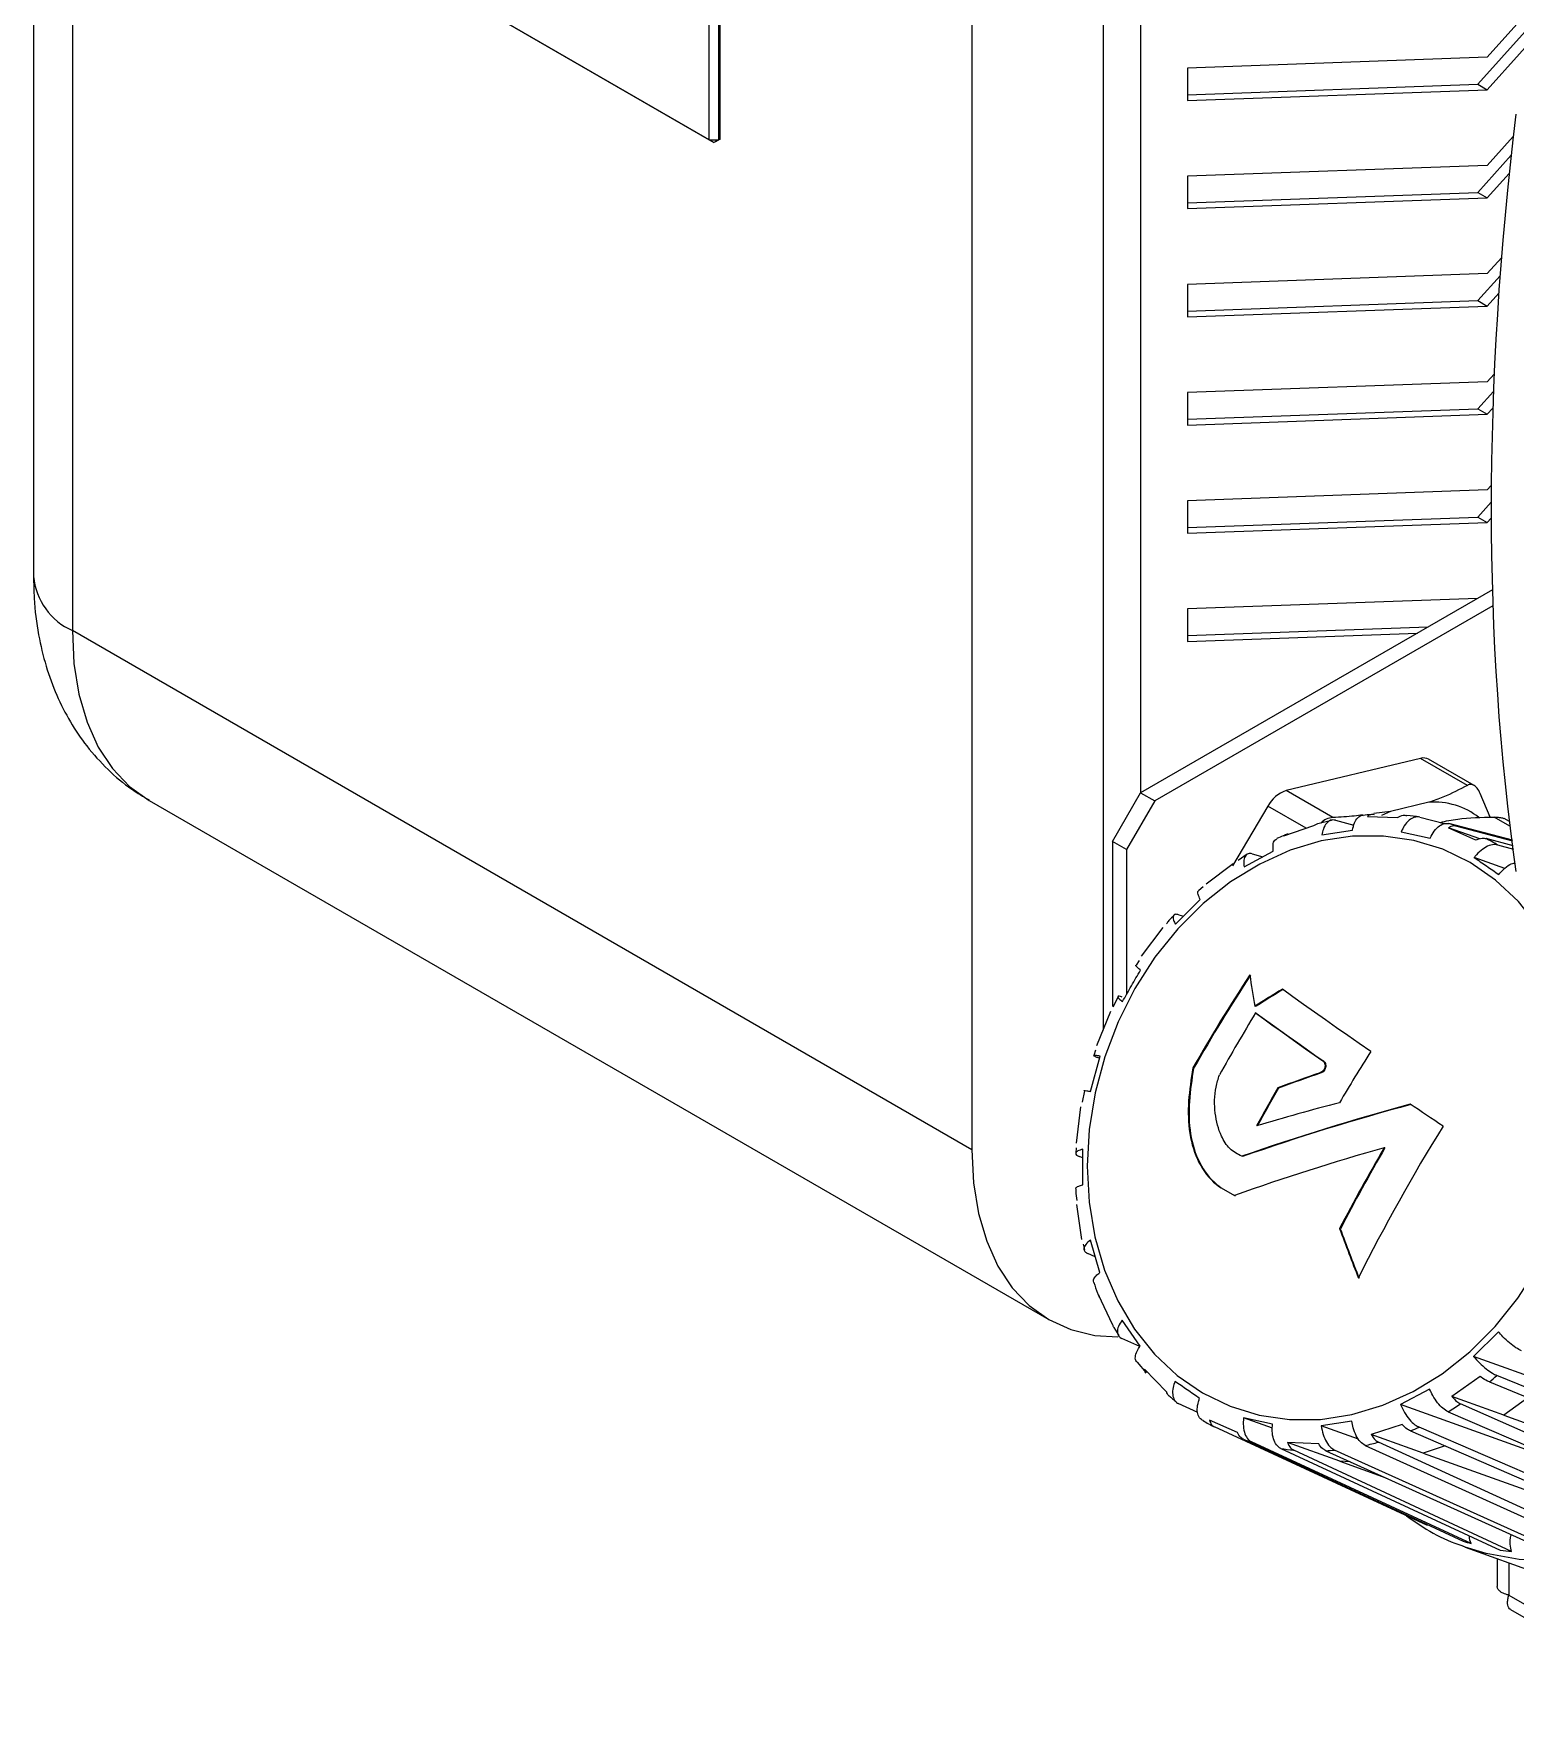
# Model space of a CAD drawing. Extents: x 150 to 4150, y 50 to 2920.
# Drawn here: x 2863.3 to 3142.9, y 1367 to 1683.2 of the extents above; entities that cross this region are included whole.
import ezdxf

# ---------------------------------------------------------------- set-up
doc = ezdxf.new("R2010")
doc.units = 0
doc.header["$LTSCALE"] = 10
doc.linetypes.add('SLD-KATı', pattern=[0])
doc.layers.get('0').update_dxf_attribs({"linetype": 'CONTINUOUS'})

msp = doc.modelspace()

# ---------------------------------------------------------------- linework, layer by layer
at = {"color": 7, "linetype": 'SLD-KATı'}
for p, q in [((2863.31, 2168.65), (2863.31, 1580.75)), ((2870.63, 2158.45), (2870.63, 1570.54)), ((3065.09, 2074.77), (3065.09, 1495.14)), ((3040.34, 2060.48), (3040.34, 1472.57)), ((3072.16, 2015.57), (3072.16, 1539.93)), ((2990.78, 1663.16), (2990.78, 1920.15)), ((2992.54, 1920.15), (2992.54, 1663.16)), ((2992.81, 1663.31), (2992.81, 1920.31)), ((2915.28, 1706.74), (2990.78, 1663.16)), ((2991.66, 1662.65), (2916.17, 1706.23)), ((3163.23, 1707.44), (3137.56, 1678.74)), ((3135.8, 1673.64), (3163.36, 1704.47)), ((3137.56, 1672.62), (3163.76, 1701.91)), ((3137.56, 1678.74), (3081, 1676.7)), ((3081, 1676.7), (3081, 1670.58)), ((3081, 1671.66), (3135.8, 1673.64)), ((3135.8, 1673.64), (3137.56, 1672.62)), ((3081, 1670.58), (3137.56, 1672.62)), ((3142.46, 1663.81), (3137.56, 1658.33)), ((2990.78, 1663.16), (2992.54, 1663.16)), ((2990.78, 1663.16), (2991.66, 1662.65)), ((2992.54, 1663.16), (2991.66, 1662.65)), ((2991.93, 1662.8), (2991.66, 1662.65)), ((2992.81, 1663.31), (2991.93, 1662.8)), ((2992.54, 1663.16), (2992.81, 1663.31)), ((3137.56, 1658.33), (3081, 1656.29)), ((3135.8, 1653.22), (3142.06, 1660.23)), ((3081, 1656.29), (3081, 1650.17)), ((3137.56, 1652.2), (3141.69, 1656.82)), ((3081, 1651.25), (3135.8, 1653.22)), ((3081, 1650.17), (3137.56, 1652.2)), ((3135.8, 1653.22), (3137.56, 1652.2)), ((3140.22, 1640.88), (3137.56, 1637.91)), ((3137.56, 1637.91), (3081, 1635.88)), ((3081, 1635.88), (3081, 1629.75)), ((3135.8, 1632.81), (3139.96, 1637.46)), ((3081, 1630.84), (3135.8, 1632.81)), ((3135.8, 1632.81), (3137.56, 1631.79)), ((3137.56, 1631.79), (3139.72, 1634.2)), ((3081, 1629.75), (3137.56, 1631.79)), ((3137.56, 1617.5), (3081, 1615.46)), ((3138.85, 1618.94), (3137.56, 1617.5)), ((3081, 1615.46), (3081, 1609.34)), ((3135.8, 1612.4), (3138.72, 1615.66)), ((3081, 1610.42), (3135.8, 1612.4)), ((3081, 1609.34), (3137.56, 1611.38)), ((3135.8, 1612.4), (3137.56, 1611.38)), ((3137.56, 1611.38), (3138.6, 1612.54)), ((3138.3, 1597.91), (3137.56, 1597.09)), ((3137.56, 1597.09), (3081, 1595.05)), ((3081, 1595.05), (3081, 1588.93)), ((3135.8, 1591.98), (3138.29, 1594.77)), ((3081, 1590.01), (3135.8, 1591.98)), ((3081, 1588.93), (3137.56, 1590.96)), ((3135.8, 1591.98), (3137.56, 1590.96)), ((3137.56, 1590.96), (3138.29, 1591.77)), ((3138.51, 1578.24), (3072.16, 1539.93)), ((3138.6, 1575.23), (3074.81, 1538.4)), ((3135.68, 1576.6), (3081, 1574.64)), ((3081, 1574.64), (3081, 1568.51)), ((3040.34, 1472.57), (2870.63, 1570.54)), ((3081, 1569.6), (3126.37, 1571.23)), ((3081, 1568.51), (3124.37, 1570.07)), ((3124.97, 1546.43), (3099.6, 1540.36)), ((3133.79, 1541.34), (3124.97, 1546.43)), ((3135.05, 1541.32), (3126.48, 1546.27)), ((3108.43, 1535.27), (3099.6, 1540.36)), ((2885.13, 1538.49), (3054.84, 1440.52)), ((3066.85, 1530.75), (3072.16, 1539.93)), ((3074.81, 1538.4), (3069.51, 1529.22)), ((3072.16, 1539.93), (3074.81, 1538.4)), ((3096.17, 1537.42), (3089.46, 1526.14)), ((3126.5, 1538.14), (3119.29, 1536.41)), ((3138.1, 1535.31), (3136.24, 1539.8)), ((3104.85, 1533.75), (3105.56, 1534.11)), ((3108.18, 1534.73), (3105.57, 1534.08)), ((3108.89, 1534.78), (3112.39, 1533.85)), ((3114.94, 1535.48), (3120.61, 1535.29)), ((3119.29, 1536.41), (3116.13, 1536.02)), ((3119.29, 1536.41), (3117.62, 1535.67)), ((3124.82, 1535.35), (3129.5, 1534.13)), ((3142.33, 1530.99), (3130.3, 1534.12)), ((3141.72, 1534.51), (3140.75, 1535.07)), ((3069.51, 1529.22), (3066.85, 1530.75)), ((3066.85, 1530.75), (3066.85, 1499.68)), ((3099.17, 1531.82), (3104.85, 1533.75)), ((3106.36, 1531.99), (3112.13, 1532.88)), ((3121.31, 1532.6), (3126.8, 1531.37)), ((3130.26, 1533.34), (3135.35, 1531.04)), ((3136.12, 1531.24), (3130.26, 1533.34)), ((3131.83, 1533.64), (3142.34, 1530.9)), ((3142.45, 1529.93), (3137.32, 1531.29)), ((3069.51, 1529.22), (3069.51, 1501.89)), ((3092.27, 1528.33), (3090.53, 1527.16)), ((3091.68, 1525.98), (3097.17, 1528.89)), ((3093.23, 1528.43), (3095.24, 1527.86)), ((3140.86, 1525.65), (3135.08, 1527.73)), ((3139.47, 1530.1), (3142.51, 1529.29)), ((3084.49, 1522.73), (3089.62, 1526.6)), ((3083.96, 1522.17), (3083.16, 1521.5)), ((3078.72, 1515.13), (3083.39, 1519.79)), ((3079.38, 1516.93), (3080.25, 1516.66)), ((3072.34, 1509.08), (3076.41, 1514.52)), ((3071.9, 1508.28), (3071.33, 1507.39)), ((3067.93, 1501.44), (3066.93, 1499.48)), ((3093.85, 1499.6), (3093.71, 1499.65)), ((3063.91, 1492.23), (3066.52, 1498.7)), ((3093.98, 1498.34), (3093.84, 1498.39)), ((3062.71, 1483.59), (3064.5, 1490.24)), ((3063.65, 1491.37), (3063.35, 1490.35)), ((3064.4, 1489.86), (3064, 1490.01)), ((3082.15, 1487.96), (3082.02, 1488.01)), ((3106.19, 1487.06), (3106.05, 1487.11)), ((3106.69, 1489.29), (3106.55, 1489.34)), ((3061.56, 1483.7), (3061.14, 1481.54)), ((3098.19, 1484.22), (3098.05, 1484.27)), ((3060.03, 1473.81), (3060.9, 1480.69)), ((3060.02, 1472.96), (3059.92, 1471.9)), ((3061.24, 1471.02), (3060.59, 1471.29)), ((3061.24, 1465.97), (3061.24, 1472.68)), ((3091.38, 1471.29), (3091.24, 1471.34)), ((3118.24, 1472.91), (3118.1, 1472.96)), ((3061.07, 1455.63), (3060.12, 1462.25)), ((3064.45, 1449.41), (3062.68, 1455.51)), ((3109.83, 1457.65), (3109.69, 1457.7)), ((3061.33, 1454.76), (3061.55, 1453.74)), ((3063.58, 1452.39), (3062.18, 1453)), ((3066.94, 1439.47), (3064.24, 1445.19)), ((3067.12, 1439.05), (3068.05, 1437.55)), ((3072.05, 1435.51), (3068.66, 1440.42)), ((3071.99, 1435.42), (3068.62, 1436.95)), ((3139.64, 1438.24), (3134.97, 1433.58)), ((3178.82, 1417.82), (3134.97, 1433.58)), ((3071.52, 1432.52), (3073.18, 1430.45)), ((3077.05, 1426.92), (3072.86, 1431.17)), ((3136.2, 1429.81), (3130.87, 1426.01)), ((3183.82, 1411.83), (3139.35, 1429.98)), ((3126.67, 1427.4), (3121.19, 1424.49)), ((3137.95, 1428.75), (3182.42, 1410.59)), ((3082.95, 1422.99), (3079.27, 1424.69)), ((3155.57, 1412.13), (3121.19, 1424.49)), ((3140.7, 1422.47), (3130.87, 1426.01)), ((3175.72, 1405.55), (3132.49, 1424.62)), ((3145.21, 1425.78), (3140.7, 1422.47)), ((3090.42, 1419.19), (3085.14, 1421.57)), ((3126.27, 1401.64), (3086.08, 1420.27)), ((3097.04, 1420.78), (3091.56, 1422.01)), ((3097.01, 1420.05), (3091.56, 1422.01)), ((3111.99, 1421.38), (3106.23, 1420.5)), ((3113.27, 1417.96), (3106.23, 1420.5)), ((3121.52, 1420.72), (3115.64, 1418.85)), ((3168.2, 1401.36), (3124.68, 1420.22)), ((3130.17, 1423.13), (3173.69, 1404.28)), ((3140.7, 1422.47), (3168.16, 1412.61)), ((3091.57, 1417.93), (3132.99, 1398.74)), ((3134.52, 1398.26), (3093.1, 1417.44)), ((3105.75, 1417.06), (3099.89, 1417.32)), ((3109.72, 1413.79), (3099.89, 1417.32)), ((3125.48, 1415.32), (3115.64, 1418.85)), ((3159.17, 1398.09), (3117.02, 1417.41)), ((3123.08, 1419.51), (3166.6, 1400.65)), ((3098.58, 1416.21), (3140, 1397.03)), ((3142.13, 1396.75), (3101.03, 1415.91)), ((3107.1, 1415.78), (3149.57, 1396.56)), ((3151.22, 1396.69), (3108.75, 1415.9)), ((3111.68, 1413.71), (3109.72, 1413.79)), ((3109.72, 1413.79), (3118.41, 1410.66)), ((3114.51, 1416.78), (3156.98, 1397.57)), ((3129.62, 1416.68), (3125.48, 1415.32)), ((3125.48, 1415.32), (3152.93, 1405.45)), ((3133.37, 1397.6), (3132.95, 1397.75)), ((3133.37, 1397.6), (3147.41, 1392.55)), ((3139.43, 1395.41), (3139.43, 1390.13)), ((3141.92, 1385.82), (3174.61, 1366.95))]:
    msp.add_line(p, q, dxfattribs=at)
at = {"color": 8, "linetype": 'SLD-KATı'}
for p, q in [((3103.38, 1533.25), (3096.17, 1537.42)), ((3141.82, 1533.63), (3138.84, 1535.35)), ((3141.63, 1394.63), (3141.63, 1388.53)), ((3141.63, 1388.53), (3174.18, 1369.74))]:
    msp.add_line(p, q, dxfattribs=at)
at = {"color": 8, "linetype": 'SLD-KATı', "flags": 128}
for points in [[(2870.63, 1570.54), (2870.94, 1564.32), (2871.87, 1558.54), (2873.41, 1553.27), (2875.53, 1548.57), (2878.22, 1544.51), (2881.43, 1541.14), (2885.13, 1538.49), (2885.13, 1538.49)], [(3200.52, 1428.97), (3196.44, 1422.56), (3191.8, 1416.64), (3186.67, 1411.32), (3181.13, 1406.65), (3175.24, 1402.7), (3169.1, 1399.52), (3162.77, 1397.16), (3156.34, 1395.66), (3149.91, 1395.02), (3143.56, 1395.26), (3137.37, 1396.37), (3133.37, 1397.6)]]:
    msp.add_lwpolyline(points, dxfattribs=at)
at = {"color": 7, "linetype": 'SLD-KATı', "flags": 128}
for points in [[(3147.1, 1450.42), (3150.27, 1456.7), (3152.79, 1463.3), (3154.63, 1470.11), (3155.74, 1477.03), (3156.12, 1483.94), (3155.76, 1490.74), (3154.66, 1497.31), (3152.84, 1503.56), (3150.33, 1509.39), (3147.18, 1514.7), (3143.42, 1519.41), (3139.12, 1523.45), (3134.35, 1526.76), (3129.18, 1529.27), (3123.69, 1530.96), (3117.97, 1531.78), (3112.11, 1531.75), (3106.21, 1530.84), (3100.35, 1529.08), (3094.63, 1526.49), (3089.14, 1523.12), (3083.96, 1519.02), (3079.17, 1514.25), (3074.86, 1508.89), (3071.09, 1503.02), (3067.92, 1496.73), (3065.4, 1490.13), (3063.57, 1483.32), (3062.45, 1476.41), (3062.08, 1469.5), (3062.44, 1462.7), (3063.54, 1456.12), (3065.35, 1449.87), (3067.86, 1444.05), (3071.02, 1438.73), (3074.78, 1434.02), (3079.07, 1429.98), (3083.85, 1426.68), (3089.02, 1424.16), (3094.51, 1422.48), (3100.22, 1421.65), (3106.08, 1421.69), (3111.99, 1422.6), (3117.84, 1424.36), (3123.57, 1426.94), (3129.06, 1430.31), (3134.24, 1434.42), (3139.02, 1439.19), (3143.33, 1444.55), (3147.1, 1450.42)], [(3115.57, 1491.12), (3113.39, 1492.63), (3111.24, 1494.12), (3109.11, 1495.61), (3107.01, 1497.08), (3104.94, 1498.55), (3102.9, 1500), (3100.88, 1501.44), (3098.9, 1502.88)], [(3093.84, 1498.39), (3095.37, 1497.29), (3096.91, 1496.17), (3098.48, 1495.05), (3100.06, 1493.92), (3101.66, 1492.78), (3103.27, 1491.64), (3104.9, 1490.49), (3106.55, 1489.34)], [(3093.98, 1498.34), (3095.51, 1497.24), (3097.05, 1496.12), (3098.62, 1495), (3100.2, 1493.87), (3101.79, 1492.73), (3103.41, 1491.59), (3105.04, 1490.44), (3106.69, 1489.29)], [(3129.21, 1477.04), (3128.43, 1477.56), (3127.65, 1478.08), (3126.87, 1478.6), (3126.1, 1479.11), (3125.33, 1479.63), (3124.56, 1480.14), (3123.79, 1480.66), (3123.03, 1481.17)], [(3040.34, 1472.57), (3040.65, 1466.35), (3041.58, 1460.57), (3043.12, 1455.3), (3045.24, 1450.6), (3047.92, 1446.54), (3051.14, 1443.17), (3054.84, 1440.52), (3058.97, 1438.64), (3063.5, 1437.55), (3067.88, 1437.24)]]:
    msp.add_lwpolyline(points, dxfattribs=at)
at = {"color": 8, "linetype": 'SLD-KATı'}
msp.add_arc((2875.82, 1581.99), 12.57, 185.6948, 245.6253, dxfattribs=at)
at = {"color": 7, "linetype": 'SLD-KATı'}
for centre, radius, start, end in [((3125.53, 1544.49), 2.02, 61.8492, 105.9101), ((3101.6, 1534.56), 6.13, 108.9827, 152.2982), ((3127.56, 1524.54), 13.64, 51.6491, 94.4507), ((3118.55, 1494.4), 41.43, 81.2986, 84.7084), ((3118.75, 1495.39), 40.43, 71.1178, 73.3896), ((3118.52, 1494.92), 40.95, 59.2196, 62.6564), ((3399.77, 1306.16), 366.11, 146.9949, 150.218), ((3399.53, 1306.33), 365.67, 146.9922, 150.2191), ((3408.4, 1554.16), 319.37, 188.7478, 189.8274), ((3300.11, 1173.82), 385.7, 121.4442, 122.3517), ((3300, 1174.16), 385.24, 121.4439, 122.3524), ((3407.46, 1307.68), 367.05, 148.6959, 150.8097), ((3430.65, 1291.89), 372.78, 147.6936, 149.4349), ((3248.44, 1073.14), 437.78, 108.9815, 110.0921), ((3248.41, 1073.58), 437.26, 108.9811, 110.093), ((3415.17, 1301.98), 365.78, 150.1086, 151.4026), ((3414.94, 1302.15), 365.35, 150.1084, 151.4039), ((3244.09, 1033.5), 463.75, 105.1332, 109.2441), ((3244.07, 1033.96), 463.22, 105.1306, 109.2462), ((3226.58, 1034.39), 462.1, 104.6559, 106.6713), ((3437.94, 1286.22), 362.94, 148.2799, 153.4625), ((3239.92, 1042.77), 447.1, 105.81, 109.6089), ((3432.27, 1289.98), 363.57, 149.7816, 152.5285), ((3432.04, 1290.14), 363.14, 149.7811, 152.5312), ((3522.52, 1609.19), 439.74, 200.1519, 201.4515), ((3522.22, 1609.01), 439.29, 200.1551, 201.4562), ((3096.83, 1477.14), 63.5, 310.3534, 312.0346), ((3106.08, 1458.34), 43.03, 229.2699, 230.493), ((3100.2, 1472.66), 57.89, 301.1808, 303.9089), ((3104.88, 1456.64), 40.95, 239.2196, 242.6564), ((3102.69, 1468.02), 52.61, 292.8026, 294.7083), ((3104.65, 1456.18), 40.43, 251.1178, 253.3896), ((3104.3, 1463.37), 47.7, 282.3692, 285.4735), ((3104.85, 1457.16), 41.43, 261.2986, 264.7084), ((3104.89, 1459.71), 43.99, 272.8838, 275.0312), ((3146.66, 1439.62), 43.11, 251.5065, 253.6363), ((3146.85, 1440.57), 44.08, 261.0533, 263.8445)]:
    msp.add_arc(centre, radius, start, end, dxfattribs=at)
msp.add_ellipse((3522.14, 1831.27), major_axis=(266.95, 495.31), ratio=0.556891, start_param=2.183647, end_param=2.496027, dxfattribs=at)
for points, knots in [([(2863.31, 1580.75), (2863.33, 1579.39), (2863.4, 1575.66), (2864.11, 1569.99), (2865.56, 1563.87), (2867.57, 1558.37), (2870.14, 1553.31), (2873.35, 1548.57), (2877.23, 1544.29), (2881.22, 1540.86), (2884.03, 1539.23), (2885.15, 1538.58)], [0, 0, 0, 0, 0.079741, 0.218221, 0.340046, 0.457926, 0.57218, 0.683499, 0.804341, 0.92177, 1, 1, 1, 1]), ([(3133.79, 1541.34), (3132.34, 1540.56), (3130.14, 1539.38), (3127.41, 1538.45), (3126.5, 1538.14)], [0, 0, 0, 0, 0.663412, 1, 1, 1, 1]), ([(3136.24, 1539.8), (3136.04, 1540.17), (3135.65, 1540.91), (3134.9, 1541.48), (3134.26, 1541.56), (3133.91, 1541.39), (3133.79, 1541.34)], [0, 0, 0, 0, 0.28856, 0.577778, 0.857503, 1, 1, 1, 1]), ([(3108.43, 1535.27), (3107.99, 1535.21), (3107.16, 1535.08), (3106.47, 1534.5), (3106.14, 1534.22)], [0, 0, 0, 0, 0.519476, 1, 1, 1, 1]), ([(3108.89, 1534.78), (3108.58, 1534.81), (3107.97, 1534.86), (3107.17, 1534.24), (3106.61, 1533.24), (3106.44, 1532.38), (3106.36, 1531.99)], [0, 0, 0, 0, 0.263758, 0.527587, 0.791618, 1, 1, 1, 1]), ([(3114.03, 1535.75), (3113.51, 1535.68), (3111.75, 1535.45), (3109.8, 1535.34), (3108.43, 1535.27)], [0, 0, 0, 0, 0.291993, 1, 1, 1, 1]), ([(3112.13, 1532.88), (3112.23, 1533.36), (3112.44, 1534.33), (3113.1, 1535.28), (3113.7, 1535.71), (3114.06, 1535.69), (3114.12, 1535.68)], [0, 0, 0, 0, 0.312972, 0.626076, 0.938808, 1, 1, 1, 1]), ([(3115.83, 1535.82), (3115.78, 1535.82), (3115.22, 1535.83), (3114.65, 1535.73), (3114.13, 1535.64)], [0, 0, 0, 0, 0.08619, 1, 1, 1, 1]), ([(3116.3, 1535.78), (3116.18, 1535.8), (3115.76, 1535.89), (3115.3, 1535.75), (3114.99, 1535.52), (3114.94, 1535.48)], [0, 0, 0, 0, 0.242341, 0.882099, 1, 1, 1, 1]), ([(3120.61, 1535.29), (3120.97, 1535.47), (3121.58, 1535.77), (3122.14, 1535.69), (3122.37, 1535.66)], [0, 0, 0, 0, 0.58336, 1, 1, 1, 1]), ([(3124.82, 1535.35), (3124.49, 1535.38), (3123.83, 1535.44), (3122.8, 1534.82), (3121.92, 1533.84), (3121.5, 1532.98), (3121.31, 1532.6)], [0, 0, 0, 0, 0.263758, 0.527587, 0.791618, 1, 1, 1, 1]), ([(3126.8, 1531.37), (3127.04, 1531.85), (3127.52, 1532.8), (3128.5, 1533.76), (3129.47, 1534.23), (3130.05, 1534.16), (3130.3, 1534.12)], [0, 0, 0, 0, 0.2646, 0.529297, 0.793679, 1, 1, 1, 1]), ([(3128.68, 1534.35), (3129.75, 1534.59), (3132.74, 1535.25), (3136.46, 1535.31), (3138.84, 1535.35)], [0, 0, 0, 0, 0.357994, 1, 1, 1, 1]), ([(3138.84, 1535.35), (3139.18, 1535.34), (3139.86, 1535.32), (3140.52, 1535.2), (3140.68, 1535.08), (3140.73, 1535.04)], [0, 0, 0, 0, 0.412124, 0.826369, 1, 1, 1, 1]), ([(3097.17, 1528.89), (3097.14, 1529.32), (3097.08, 1530.18), (3097.35, 1531.01), (3097.72, 1531.19), (3097.87, 1531.26)], [0, 0, 0, 0, 0.372705, 0.745566, 1, 1, 1, 1]), ([(3099.39, 1531.93), (3098.97, 1531.79), (3098.45, 1531.62), (3097.95, 1531.35), (3097.85, 1531.3)], [0, 0, 0, 0, 0.803349, 1, 1, 1, 1]), ([(3100, 1532.11), (3100, 1532.11), (3099.71, 1532.16), (3099.42, 1532.05), (3099.2, 1531.85), (3099.17, 1531.82)], [0, 0, 0, 0, 0.01396, 0.846561, 1, 1, 1, 1]), ([(3131.83, 1533.64), (3131.71, 1533.66), (3131.27, 1533.74), (3130.72, 1533.61), (3130.33, 1533.38), (3130.26, 1533.34)], [0, 0, 0, 0, 0.242341, 0.882099, 1, 1, 1, 1]), ([(3135.35, 1531.04), (3135.77, 1531.19), (3136.5, 1531.43), (3137.08, 1531.33), (3137.32, 1531.29)], [0, 0, 0, 0, 0.58336, 1, 1, 1, 1]), ([(3093.23, 1528.43), (3092.94, 1528.47), (3092.37, 1528.54), (3091.82, 1527.99), (3091.58, 1527.11), (3091.65, 1526.32), (3091.68, 1525.98)], [0, 0, 0, 0, 0.2637582, 0.5275868, 0.7916185, 1, 1, 1, 1]), ([(3139.47, 1530.1), (3139.34, 1530.12), (3138.88, 1530.21), (3137.94, 1530.05), (3136.68, 1529.37), (3135.71, 1528.51), (3135.22, 1527.9), (3135.08, 1527.73)], [0, 0, 0, 0, 0.102988, 0.366807, 0.630616, 0.89468, 1, 1, 1, 1]), ([(3139.74, 1524.51), (3140.02, 1524.83), (3140.65, 1525.58), (3141.73, 1526.42), (3142.46, 1526.66), (3142.78, 1526.77)], [0, 0, 0, 0, 0.299746, 0.690741, 1, 1, 1, 1]), ([(3083.39, 1519.79), (3083.24, 1520.13), (3082.93, 1520.8), (3082.9, 1521.37), (3083.11, 1521.47), (3083.16, 1521.49)], [0, 0, 0, 0, 0.431358, 0.862873, 1, 1, 1, 1]), ([(3084.58, 1522.79), (3084.57, 1522.79), (3084.53, 1522.79), (3084.51, 1522.75), (3084.49, 1522.73)], [0, 0, 0, 0, 0.168686, 1, 1, 1, 1]), ([(3078.46, 1516.8), (3078.13, 1516.48), (3077.62, 1515.98), (3077.17, 1515.4), (3077.02, 1515.19)], [0, 0, 0, 0, 0.641158, 1, 1, 1, 1]), ([(3079.38, 1516.93), (3079.11, 1516.98), (3078.58, 1517.08), (3078.25, 1516.69), (3078.29, 1516.02), (3078.59, 1515.41), (3078.72, 1515.13)], [0, 0, 0, 0, 0.263758, 0.527587, 0.791618, 1, 1, 1, 1]), ([(3072.13, 1506.47), (3071.93, 1506.64), (3071.47, 1507.01), (3071.19, 1507.34), (3071.29, 1507.39), (3071.32, 1507.4)], [0, 0, 0, 0, 0.3634229, 0.8374809, 1, 1, 1, 1]), ([(3068.69, 1501.4), (3068.59, 1501.43), (3068.21, 1501.55), (3067.83, 1501.58), (3067.84, 1501.33), (3068.24, 1500.92), (3068.63, 1500.62), (3068.74, 1500.53)], [0, 0, 0, 0, 0.102988, 0.366807, 0.630616, 0.89468, 1, 1, 1, 1]), ([(3064.5, 1490.24), (3064.18, 1490.3), (3063.54, 1490.41), (3063.21, 1490.4), (3063.37, 1490.26), (3063.81, 1490.09), (3064, 1490.01)], [0, 0, 0, 0, 0.2646, 0.529297, 0.793679, 1, 1, 1, 1]), ([(3082.02, 1488.01), (3081.69, 1485.92), (3081.03, 1481.76), (3081.18, 1475.55), (3082.9, 1469.98), (3086, 1465.98), (3088.67, 1464.58), (3089.87, 1463.95)], [0, 0, 0, 0, 0.209347, 0.417478, 0.624674, 0.831741, 1, 1, 1, 1]), ([(3082.15, 1487.96), (3081.83, 1485.87), (3081.17, 1481.71), (3081.32, 1475.5), (3083.04, 1469.93), (3086.14, 1465.93), (3088.81, 1464.53), (3090.01, 1463.9)], [0, 0, 0, 0, 0.2093466, 0.4174775, 0.6246737, 0.831741, 1, 1, 1, 1]), ([(3091.24, 1471.34), (3090.45, 1471.76), (3088.87, 1472.59), (3087.07, 1475.47), (3086.05, 1479.44), (3086.04, 1483.55), (3086.78, 1485.94), (3087.02, 1486.7)], [0, 0, 0, 0, 0.177611, 0.354735, 0.611055, 0.876392, 1, 1, 1, 1]), ([(3106.55, 1489.34), (3106.64, 1489.26), (3106.81, 1489.11), (3106.95, 1488.75), (3106.97, 1488.35), (3106.87, 1487.93), (3106.67, 1487.56), (3106.38, 1487.26), (3106.16, 1487.16), (3106.05, 1487.11)], [0, 0, 0, 0, 0.143609, 0.287381, 0.431271, 0.57527, 0.719279, 0.863193, 1, 1, 1, 1]), ([(3106.69, 1489.29), (3106.77, 1489.21), (3106.95, 1489.06), (3107.08, 1488.7), (3107.11, 1488.3), (3107.01, 1487.88), (3106.81, 1487.51), (3106.52, 1487.21), (3106.3, 1487.11), (3106.19, 1487.06)], [0, 0, 0, 0, 0.143609, 0.287381, 0.431271, 0.57527, 0.71928, 0.863195, 1, 1, 1, 1]), ([(3061.56, 1483.7), (3061.54, 1483.72), (3061.49, 1483.77), (3061.89, 1483.74), (3062.46, 1483.63), (3062.71, 1483.59)], [0, 0, 0, 0, 0.144206, 0.622509, 1, 1, 1, 1]), ([(3061.24, 1472.68), (3060.9, 1472.57), (3060.22, 1472.36), (3059.84, 1471.97), (3059.96, 1471.59), (3060.4, 1471.38), (3060.59, 1471.29)], [0, 0, 0, 0, 0.264586, 0.529283, 0.793664, 1, 1, 1, 1]), ([(3059.92, 1465.16), (3059.92, 1465.04), (3059.91, 1464.31), (3060.02, 1463.6), (3060.11, 1463.02)], [0, 0, 0, 0, 0.174241, 1, 1, 1, 1]), ([(3059.97, 1465.16), (3059.95, 1465.22), (3059.9, 1465.42), (3060.35, 1465.71), (3060.96, 1465.89), (3061.24, 1465.97)], [0, 0, 0, 0, 0.204149, 0.64895, 1, 1, 1, 1]), ([(3062.68, 1455.51), (3062.36, 1455.25), (3061.71, 1454.72), (3061.39, 1453.96), (3061.54, 1453.36), (3061.98, 1453.11), (3062.18, 1453)], [0, 0, 0, 0, 0.264586, 0.529283, 0.793664, 1, 1, 1, 1]), ([(3063.33, 1447.55), (3063.29, 1447.7), (3063.19, 1448.07), (3063.62, 1448.74), (3064.2, 1449.2), (3064.45, 1449.41)], [0, 0, 0, 0, 0.291346, 0.687412, 1, 1, 1, 1]), ([(3063.35, 1447.55), (3063.55, 1446.86), (3063.81, 1445.94), (3064.21, 1445.1), (3064.31, 1444.9)], [0, 0, 0, 0, 0.756848, 1, 1, 1, 1]), ([(3064.24, 1445.19), (3064.24, 1444.99), (3064.24, 1444.77), (3064.49, 1444.62), (3064.51, 1444.6)], [0, 0, 0, 0, 0.908054, 1, 1, 1, 1]), ([(3067.14, 1439.06), (3067.08, 1439.14), (3066.97, 1439.26), (3066.95, 1439.42), (3066.94, 1439.47)], [0, 0, 0, 0, 0.658069, 1, 1, 1, 1]), ([(3068.66, 1440.42), (3068.41, 1440.02), (3067.89, 1439.22), (3067.71, 1438.15), (3067.96, 1437.35), (3068.41, 1437.07), (3068.62, 1436.95)], [0, 0, 0, 0, 0.2646, 0.529297, 0.793679, 1, 1, 1, 1]), ([(3144.02, 1434.64), (3143.67, 1434.81), (3142.98, 1435.15), (3141.72, 1436.1), (3140.56, 1437.17), (3139.92, 1437.92), (3139.64, 1438.24)], [0, 0, 0, 0, 0.263758, 0.527587, 0.791618, 1, 1, 1, 1]), ([(3071.48, 1432.49), (3071.44, 1432.53), (3071.16, 1432.75), (3071.11, 1433.47), (3071.36, 1434.49), (3071.84, 1435.2), (3072.05, 1435.51)], [0, 0, 0, 0, 0.069832, 0.403153, 0.736731, 1, 1, 1, 1]), ([(3134.97, 1433.58), (3135.33, 1433.17), (3136.06, 1432.33), (3137.33, 1431.22), (3138.47, 1430.39), (3139.08, 1430.1), (3139.35, 1429.98)], [0, 0, 0, 0, 0.2646, 0.529297, 0.793679, 1, 1, 1, 1]), ([(3072.86, 1431.17), (3072.89, 1430.88), (3072.91, 1430.59), (3073.15, 1430.42), (3073.15, 1430.42)], [0, 0, 0, 0, 0.992364, 1, 1, 1, 1]), ([(3137.95, 1428.75), (3137.82, 1428.81), (3137.37, 1429.01), (3136.75, 1429.4), (3136.27, 1429.76), (3136.2, 1429.81)], [0, 0, 0, 0, 0.242341, 0.882099, 1, 1, 1, 1]), ([(3078.01, 1425.73), (3077.9, 1425.79), (3077.52, 1426.01), (3077.21, 1426.44), (3077.07, 1426.85), (3077.05, 1426.92)], [0, 0, 0, 0, 0.242341, 0.882099, 1, 1, 1, 1]), ([(3078.62, 1428.87), (3078.49, 1428.49), (3078.19, 1427.61), (3078.14, 1426.35), (3078.44, 1425.41), (3078.87, 1424.91), (3079.16, 1424.75), (3079.27, 1424.69)], [0, 0, 0, 0, 0.202891, 0.467548, 0.731794, 0.897057, 1, 1, 1, 1]), ([(3130.17, 1423.13), (3129.84, 1423.32), (3129.19, 1423.69), (3128.15, 1424.8), (3127.28, 1426.09), (3126.86, 1427), (3126.67, 1427.4)], [0, 0, 0, 0, 0.263758, 0.527587, 0.791618, 1, 1, 1, 1]), ([(3083.93, 1421.47), (3083.82, 1421.53), (3083.43, 1421.74), (3082.96, 1422.41), (3082.78, 1423.61), (3082.96, 1424.76), (3083.21, 1425.45), (3083.28, 1425.65)], [0, 0, 0, 0, 0.102988, 0.366807, 0.630616, 0.89468, 1, 1, 1, 1]), ([(3121.19, 1424.49), (3121.43, 1423.98), (3121.91, 1422.96), (3122.88, 1421.62), (3123.85, 1420.67), (3124.43, 1420.36), (3124.68, 1420.22)], [0, 0, 0, 0, 0.264586, 0.529283, 0.793664, 1, 1, 1, 1]), ([(3130.87, 1426.01), (3131.18, 1425.65), (3131.73, 1425.03), (3132.27, 1424.74), (3132.49, 1424.62)], [0, 0, 0, 0, 0.58336, 1, 1, 1, 1]), ([(3085.14, 1421.57), (3085.25, 1421.24), (3085.42, 1420.67), (3085.88, 1420.39), (3086.08, 1420.27)], [0, 0, 0, 0, 0.58336, 1, 1, 1, 1]), ([(3091.56, 1422.01), (3091.53, 1421.46), (3091.46, 1420.35), (3091.79, 1418.92), (3092.36, 1417.9), (3092.87, 1417.58), (3093.1, 1417.44)], [0, 0, 0, 0, 0.2646004, 0.5292974, 0.7936791, 1, 1, 1, 1]), ([(3098.58, 1416.21), (3098.29, 1416.4), (3097.72, 1416.78), (3097.18, 1417.97), (3096.93, 1419.36), (3097.01, 1420.34), (3097.04, 1420.78)], [0, 0, 0, 0, 0.2637582, 0.5275868, 0.7916185, 1, 1, 1, 1]), ([(3106.23, 1420.5), (3106.33, 1419.94), (3106.54, 1418.83), (3107.19, 1417.38), (3107.96, 1416.36), (3108.51, 1416.04), (3108.75, 1415.9)], [0, 0, 0, 0, 0.264586, 0.529283, 0.793664, 1, 1, 1, 1]), ([(3114.51, 1416.78), (3114.21, 1416.98), (3113.59, 1417.36), (3112.8, 1418.56), (3112.24, 1419.95), (3112.07, 1420.94), (3111.99, 1421.38)], [0, 0, 0, 0, 0.263758, 0.527587, 0.791618, 1, 1, 1, 1]), ([(3123.08, 1419.51), (3122.96, 1419.57), (3122.52, 1419.79), (3121.98, 1420.23), (3121.58, 1420.65), (3121.52, 1420.72)], [0, 0, 0, 0, 0.242341, 0.8820994, 1, 1, 1, 1]), ([(3091.57, 1417.93), (3091.46, 1417.99), (3091.06, 1418.21), (3090.67, 1418.68), (3090.46, 1419.12), (3090.42, 1419.19)], [0, 0, 0, 0, 0.242341, 0.882099, 1, 1, 1, 1]), ([(3099.89, 1417.32), (3100.05, 1416.96), (3100.34, 1416.32), (3100.82, 1416.03), (3101.03, 1415.91)], [0, 0, 0, 0, 0.58336, 1, 1, 1, 1]), ([(3107.1, 1415.78), (3106.99, 1415.84), (3106.56, 1416.07), (3106.1, 1416.53), (3105.79, 1416.99), (3105.75, 1417.06)], [0, 0, 0, 0, 0.242341, 0.882099, 1, 1, 1, 1]), ([(3115.64, 1418.85), (3115.88, 1418.48), (3116.29, 1417.82), (3116.81, 1417.53), (3117.02, 1417.41)], [0, 0, 0, 0, 0.58336, 1, 1, 1, 1]), ([(3122.29, 1403.49), (3123.53, 1402.63), (3126.43, 1400.62), (3130.04, 1398.77), (3132.45, 1397.99), (3132.96, 1397.83)], [0, 0, 0, 0, 0.370651, 0.867804, 1, 1, 1, 1]), ([(3134.52, 1398.26), (3134.35, 1398.69), (3134.18, 1399.14), (3134.18, 1399.7), (3134.18, 1399.72)], [0, 0, 0, 0, 0.953593, 1, 1, 1, 1]), ([(3142.13, 1396.75), (3142.03, 1397.19), (3141.82, 1398.08), (3141.87, 1399.26), (3142.04, 1399.88), (3142.07, 1399.96)], [0, 0, 0, 0, 0.467128, 0.934011, 1, 1, 1, 1]), ([(3141.63, 1388.53), (3141.52, 1388.55), (3141.22, 1388.63), (3140.78, 1388.78), (3140.4, 1388.95), (3140.12, 1389.11), (3139.89, 1389.29), (3139.69, 1389.48), (3139.53, 1389.71), (3139.46, 1389.91), (3139.43, 1390.05), (3139.44, 1390.12), (3139.44, 1390.13)], [0, 0, 0, 0, 0.082704, 0.221755, 0.363226, 0.448928, 0.531644, 0.670717, 0.783764, 0.897941, 0.980657, 1, 1, 1, 1]), ([(3141.94, 1385.85), (3141.87, 1385.88), (3141.66, 1385.98), (3141.47, 1386.36), (3141.36, 1386.96), (3141.4, 1387.58), (3141.51, 1388.12), (3141.59, 1388.39), (3141.63, 1388.53)], [0, 0, 0, 0, 0.119311, 0.346954, 0.568181, 0.795824, 0.897612, 1, 1, 1, 1])]:
    msp.add_open_spline(points, degree=3, knots=knots, dxfattribs=at)
for points in [[(3135.08, 1527.73), (3135.85, 1527.2), (3137.39, 1526.13), (3138.96, 1525.05), (3139.74, 1524.51)], [(3068.74, 1500.53), (3069.3, 1501.52), (3070.41, 1503.51), (3071.56, 1505.48), (3072.13, 1506.47)], [(3083.28, 1425.65), (3082.49, 1426.19), (3080.93, 1427.27), (3079.39, 1428.34), (3078.62, 1428.87)]]:
    msp.add_open_spline(points, degree=3, dxfattribs=at)

doc.saveas('drawing.dxf')
